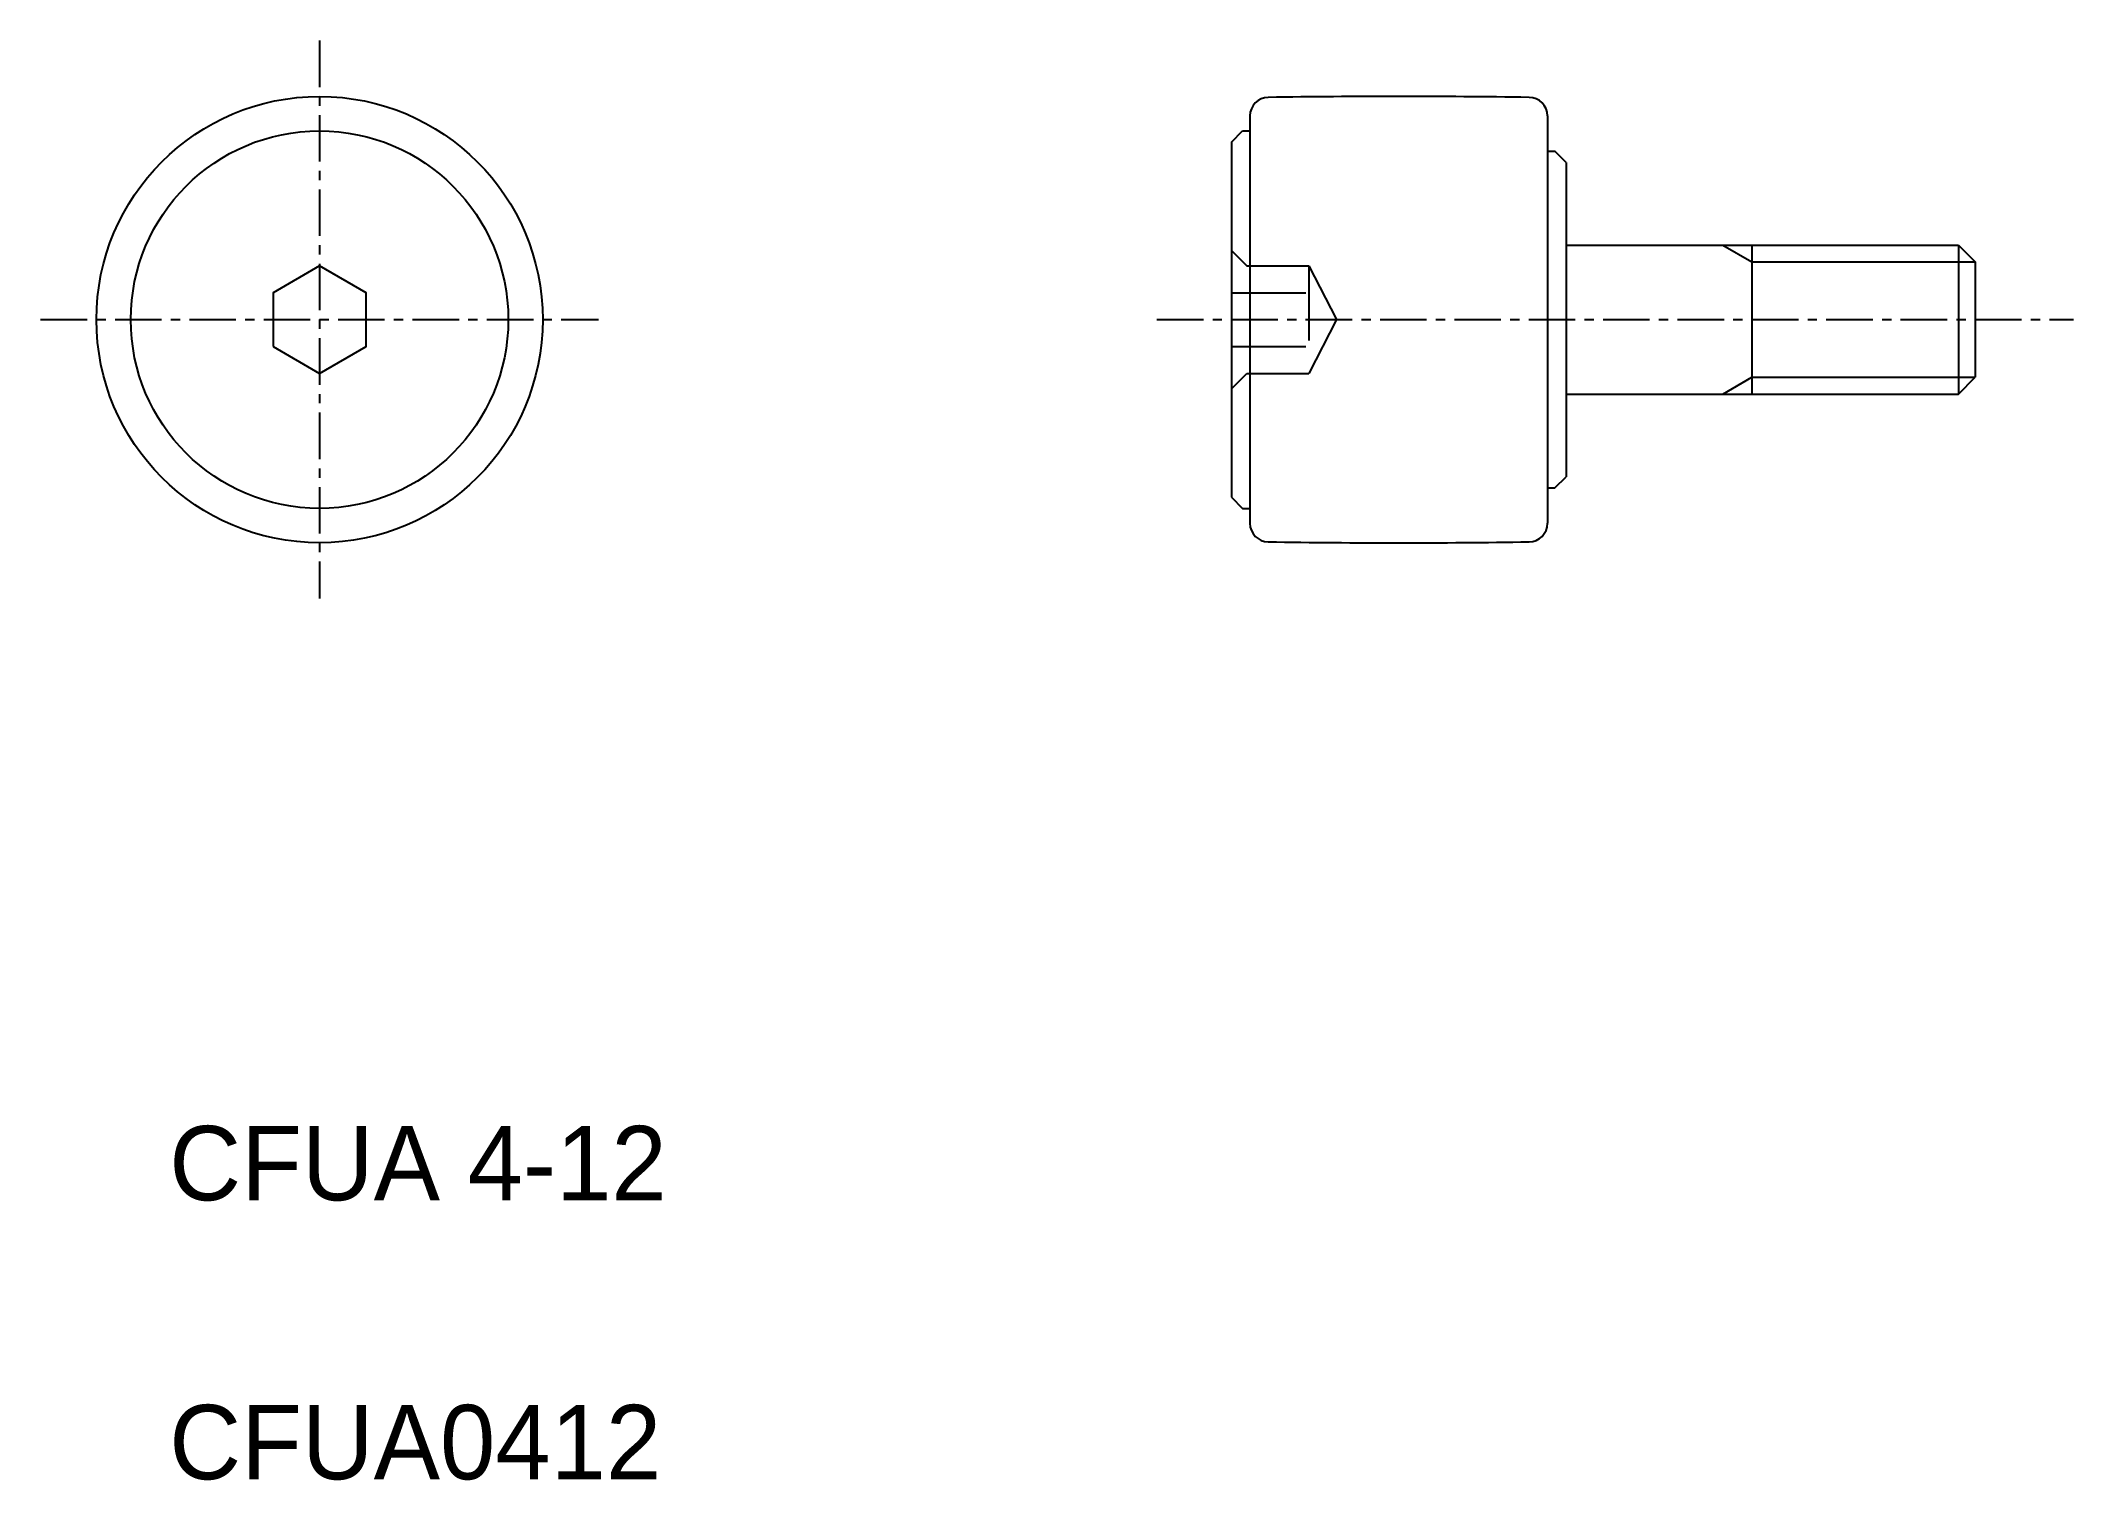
# Model space of a CAD drawing. Extents: x 143.8 to 198.5, y 126.5 to 165.2.
import ezdxf

# ---------------------------------------------------------------- set-up
doc = ezdxf.new("R2010")
doc.units = 0
doc.linetypes.add('CENTER', pattern=[2, 1.25, -0.25, 0.25, -0.25])
doc.linetypes.add('DASHED', pattern=[3.5, 2, -1.5])
doc.layers.get('0').update_dxf_attribs({"linetype": 'CONTINUOUS'})
doc.layers.add('CENTER', color=1, linetype='CENTER')

msp = doc.modelspace()

# ---------------------------------------------------------------- linework, layer by layer
for p, q in [((176.349, 163.138), (176.349, 152.187)), ((184.349, 163.138), (184.349, 152.187)), ((175.849, 162.438), (176.149, 162.738)), ((175.849, 162.438), (175.849, 152.888)), ((176.149, 162.738), (176.349, 162.738)), ((184.349, 162.188), (184.549, 162.188)), ((184.849, 161.888), (184.549, 162.188)), ((184.849, 161.888), (184.849, 153.438)), ((184.849, 159.663), (195.399, 159.663)), ((187.486, 159.663), (187.486, 159.663)), ((189.849, 159.663), (189.849, 155.663)), ((190.124, 159.663), (190.124, 159.663)), ((195.399, 159.663), (195.399, 155.663)), ((195.399, 159.663), (195.849, 159.213)), ((195.849, 159.213), (195.849, 156.113)), ((195.399, 155.663), (195.849, 156.113)), ((184.849, 155.663), (195.399, 155.663)), ((184.349, 153.138), (184.549, 153.138)), ((184.549, 153.138), (184.849, 153.438)), ((175.849, 152.888), (176.149, 152.588)), ((176.149, 152.588), (176.349, 152.588))]:
    msp.add_line(p, q)
at = {"color": 3}
for p, q in [((189.069, 159.663), (189.849, 159.213)), ((189.849, 159.213), (195.849, 159.213)), ((189.069, 155.663), (189.849, 156.113)), ((189.849, 156.113), (195.849, 156.113))]:
    msp.add_line(p, q, dxfattribs=at)
at = {"color": 3, "linetype": 'DASHED'}
for p, q in [((175.849, 159.523), (176.266, 159.106)), ((176.266, 159.106), (177.932, 159.106)), ((177.932, 159.106), (177.932, 156.219)), ((177.932, 159.106), (178.678, 157.663)), ((175.849, 158.385), (177.932, 158.385)), ((178.678, 157.663), (177.932, 156.219)), ((175.849, 156.941), (177.932, 156.941)), ((175.849, 155.803), (176.266, 156.219)), ((176.266, 156.219), (177.932, 156.219))]:
    msp.add_line(p, q, dxfattribs=at)
msp.add_lwpolyline([(150.079, 156.941), (151.329, 156.219), (152.579, 156.941), (152.579, 158.385), (151.329, 159.106), (150.079, 158.385)], close=True)
for radius in [6, 5.075]:
    msp.add_circle((151.329, 157.663), radius)
for centre, radius, start, end in [((176.849, 163.138), 0.5, 90.8038, 180), ((180.349, -86.337), 250, 89.19623, 90.80377), ((183.849, 163.138), 0.5, 0, 89.1962), ((176.849, 152.187), 0.5, 180, 269.1962), ((183.849, 152.187), 0.5, 270.8038, 0), ((180.349, 401.663), 250, 269.19623, 270.80377)]:
    msp.add_arc(centre, radius, start, end)
at = {"layer": 'CENTER', "color": 1, "linetype": 'CENTER'}
for p, q in [((151.329, 165.163), (151.329, 150.163)), ((143.829, 157.663), (158.829, 157.663)), ((173.847, 157.663), (198.491, 157.663))]:
    msp.add_line(p, q, dxfattribs=at)

# ---------------------------------------------------------------- texts
for s, p in [('CFUA 4-12', (147.288, 133.986)), ('CFUA0412', (147.288, 126.486))]:
    msp.add_text(s, height=2).set_placement(p)

doc.saveas('drawing.dxf')
